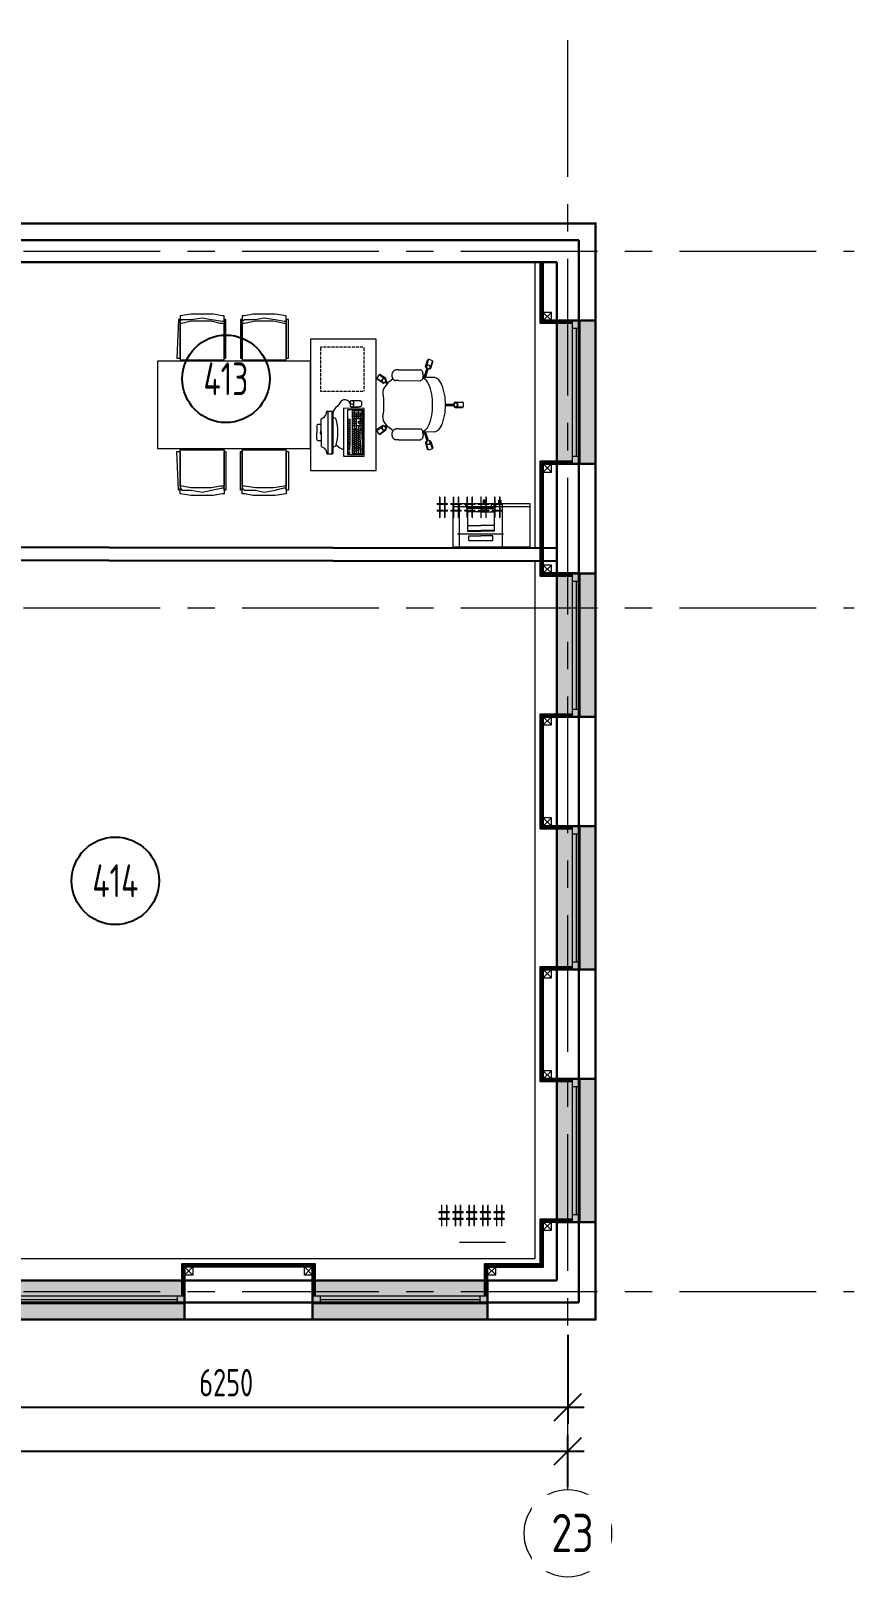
# Model space of a CAD drawing. Header units: millimetres. Extents: x -13407 to 8937287, y -2611 to 109271.
# Drawn here: x 63504 to 71033, y -2611 to 11523 of the extents above; entities that cross this region are included whole.
import ezdxf
from ezdxf import colors
from ezdxf.entities.mleader import LeaderData, LeaderLine
from ezdxf.enums import TextEntityAlignment as Align
from ezdxf.math import Vec2, Vec3

# ---------------------------------------------------------------- set-up
doc = ezdxf.new("R2010")
doc.units = ezdxf.units.MM
doc.linetypes.add('CENTER', pattern=[2, 1.25, -0.25, 0.25, -0.25])
doc.linetypes.add('HIDDEN', pattern=[6, 4, -2])
for name, color, linetype, lineweight in [('_0', 250, 'Continuous', 9), ('_ТХ_мебель передв', 250, 'Continuous', 13), ('_ТХ_обор_комп принт', 30, 'Continuous', 13), ('АР_Маркер экспликации', 239, 'Continuous', 13), ('АР_Навесной фасад', 5, 'Continuous', 5), ('АР_Номер помещения', 1, 'Continuous', 25), ('АР_Окна БЛОК', 250, 'Continuous', 13), ('АР_Оси', 193, 'Continuous', 9), ('АР_Оси размеры', 164, 'Continuous', 9), ('АР_Перегородки газоблок', 165, 'Continuous', 30), ('АР_Подоконники', 163, 'Continuous', 9), ('АР_Помещения_площадь', 19, 'Continuous', 9), ('АР_Сущ Несущая стена', 202, 'Continuous', 30), ('ТХ_ОСНОВНОЙ', 103, 'Continuous', 25)]:
    doc.layers.add(name, color=color, linetype=linetype, lineweight=lineweight)
doc.layers.get('ТХ_ОСНОВНОЙ').off()
doc.styles.add('ISOCPEUR', font='isocpeur.ttf', dxfattribs={"width": 0.7})
doc.styles.get("Standard").update_dxf_attribs({"font": 'arial.ttf'})
doc.styles.add('Архитект', font='isocpeur.ttf', dxfattribs={"width": 0.8, "oblique": 8})
doc.styles.add('ГОСТ 2.304', font='isocpeur.ttf', dxfattribs={"width": 0.7})
doc.dimstyles.new('СПДС', dxfattribs={"dimscale": 100, "dimtxt": 2.5, "dimasz": 2.5, "dimexe": 1.5, "dimexo": 0, "dimgap": 1, "dimtad": 1, "dimdec": 0, "dimrnd": 1, "dimtxsty": 'ГОСТ 2.304', "dimblk": 'OBLIQUE', "dimcen": 2.5, "dimdle": 1.5, "dimadec": 0, "dimazin": 2, "dimtfac": 0.75, "dimtdec": 0, "dimtmove": 1, "dimatfit": 3, "dimfxl": 1, "dimtolj": 1, "dimarcsym": 1})

# ---------------------------------------------------------------- blocks, each defined once
blk = doc.blocks.new('*U58')
at = {"true_color": 0xffffff}
h = blk.add_hatch(color=7, dxfattribs=at)
h.dxf.hatch_style = 1
h.paths.add_polyline_path([(-1600, -140), (0, -140), (0, 220), (-1600, 220)])
at = {"lineweight": 30}
for p, q in [((-1600, -140), (-1600, 220)), ((0, -140), (0, 220))]:
    blk.add_line(p, q, dxfattribs=at)
for p, q in [((0, 220), (-1600, 220)), ((-1600, 70), (0, 70)), ((-1600, 0), (0, 0)), ((-1530, 0), (-1530, 70)), ((-1530, 35), (-70, 35)), ((-70, 0), (-70, 70)), ((-1600, -140), (0, -140)), ((-1600, -140), (-1600, -140)), ((-1600, -140), (-1600, -140)), ((0, -140), (0, -140)), ((0, -140), (0, -140))]:
    blk.add_line(p, q)
blk = doc.blocks.new('*U59')
at = {"true_color": 0xffffff}
h = blk.add_hatch(color=7, dxfattribs=at)
h.dxf.hatch_style = 1
h.paths.add_polyline_path([(-1310, -140), (0, -140), (0, 220), (-1310, 220)])
at = {"lineweight": 30}
for p, q in [((-1310, -140), (-1310, 220)), ((0, -140), (0, 220))]:
    blk.add_line(p, q, dxfattribs=at)
for p, q in [((0, 220), (-1310, 220)), ((-1310, 70), (0, 70)), ((-1310, 0), (0, 0)), ((-1240, 0), (-1240, 70)), ((-1240, 35), (-70, 35)), ((-70, 0), (-70, 70)), ((-1310, -140), (0, -140)), ((-1310, -140), (-1310, -140)), ((-1310, -140), (-1310, -140)), ((0, -140), (0, -140)), ((0, -140), (0, -140))]:
    blk.add_line(p, q)
blk = doc.blocks.new('_Oblique')
at = {"color": 0, "linetype": 'ByBlock', "lineweight": -2}
blk.add_line((-0.5, -0.5), (0.5, 0.5), dxfattribs=at)
blk = doc.blocks.new('*D171')
at = {"layer": 'АР_Оси размеры', "color": 0, "lineweight": -2, "ltscale": 100, "transparency": 16777216}
for p, q in [((68415, -397), (68415, -1209)), ((62165, -636), (62165, -1209)), ((62015, -1059), (68565, -1059))]:
    blk.add_line(p, q, dxfattribs=at)
at = {"layer": 'АР_Оси размеры', "color": 0, "lineweight": -2, "ltscale": 100, "transparency": 16777216, "xscale": 250, "yscale": 250, "zscale": 250, "rotation": 180}
blk.add_blockref('_Oblique', (62165, -1059), dxfattribs=at)
at = {"layer": 'АР_Оси размеры', "color": 0, "lineweight": -2, "ltscale": 100, "transparency": 16777216, "xscale": 250, "yscale": 250, "zscale": 250}
blk.add_blockref('_Oblique', (68415, -1059), dxfattribs=at)
at = {"layer": 'АР_Оси размеры', "color": 0, "ltscale": 100, "transparency": 16777216, "insert": (65290, -834), "char_height": 250, "attachment_point": 5, "style": 'ГОСТ 2.304'}
blk.add_mtext('\\A1;6250', dxfattribs=at)
blk = doc.blocks.new('*D159')
at = {"layer": 'АР_Оси размеры', "color": 0, "lineweight": -2, "ltscale": 100, "transparency": 16777216}
for p, q in [((0, -1786), (0, -1311)), ((68415, -1786), (68415, -1311)), ((-150, -1461), (68565, -1461))]:
    blk.add_line(p, q, dxfattribs=at)
at = {"layer": 'АР_Оси размеры', "color": 0, "lineweight": -2, "ltscale": 100, "transparency": 16777216, "xscale": 250, "yscale": 250, "zscale": 250, "rotation": 180}
blk.add_blockref('_Oblique', (0, -1461), dxfattribs=at)
at = {"layer": 'АР_Оси размеры', "color": 0, "lineweight": -2, "ltscale": 100, "transparency": 16777216, "xscale": 250, "yscale": 250, "zscale": 250}
blk.add_blockref('_Oblique', (68415, -1461), dxfattribs=at)
at = {"layer": 'АР_Оси размеры', "color": 0, "ltscale": 100, "transparency": 16777216, "insert": (34208, -1236), "char_height": 250, "attachment_point": 5, "style": 'ГОСТ 2.304'}
blk.add_mtext('\\A1;68415', dxfattribs=at)
blk = doc.blocks.new('*U46')
at = {"layer": 'АР_Номер помещения', "color": 7}
blk.add_circle((-17070, 588), 400, dxfattribs=at)
at = {"layer": 'АР_Помещения_площадь', "color": 7}
blk.add_line((-13501, -2719), (-13923, -2719), dxfattribs=at)
at = {"color": 7, "style": 'ISOCPEUR', "width": 0.7, "flags": 1}
blk.add_attdef('КАТЕГОРИЯ', (-499, -2092), '', height=250, dxfattribs=at)
at = {"layer": 'АР_Номер помещения', "color": 7, "style": 'ISOCPEUR', "width": 0.7}
blk.add_attdef('НОМЕР_ПОМЕЩЕНИЯ', text='', height=300, dxfattribs=at).set_placement((-17070, 588), align=Align.MIDDLE_CENTER)
at = {"layer": 'АР_Помещения_площадь', "color": 7, "lineweight": 30, "width": 0.7, "flags": 104}
blk.add_attdef('ИМЯ_ПОМЕЩЕНИЯ', text='', height=100, dxfattribs=at).set_placement((158, 1217), align=Align.MIDDLE_CENTER)
at = {"layer": 'АР_Помещения_площадь', "color": 7, "style": 'ISOCPEUR', "width": 0.7}
blk.add_attdef('ПЛОЩАДЬ_ПОМЕЩЕНИЯ', text='', height=200, dxfattribs=at).set_placement((-13496, -2472), align=Align.MIDDLE_RIGHT)
blk = doc.blocks.new('*U26')
at = {"layer": 'АР_Номер помещения', "color": 7}
blk.add_circle((-20955, 1683), 400, dxfattribs=at)
at = {"layer": 'АР_Помещения_площадь', "color": 7}
blk.add_line((-18415, 262), (-18838, 262), dxfattribs=at)
at = {"color": 7, "style": 'ISOCPEUR', "width": 0.7, "flags": 1}
blk.add_attdef('КАТЕГОРИЯ', (-499, -2092), '', height=250, dxfattribs=at)
at = {"layer": 'АР_Номер помещения', "color": 7, "style": 'ISOCPEUR', "width": 0.7}
blk.add_attdef('НОМЕР_ПОМЕЩЕНИЯ', text='', height=300, dxfattribs=at).set_placement((-20955, 1683), align=Align.MIDDLE_CENTER)
at = {"layer": 'АР_Помещения_площадь', "color": 7, "lineweight": 30, "width": 0.7, "flags": 104}
blk.add_attdef('ИМЯ_ПОМЕЩЕНИЯ', text='', height=100, dxfattribs=at).set_placement((158, 1217), align=Align.MIDDLE_CENTER)
at = {"layer": 'АР_Помещения_площадь', "color": 7, "style": 'ISOCPEUR', "width": 0.7}
blk.add_attdef('ПЛОЩАДЬ_ПОМЕЩЕНИЯ', text='', height=200, dxfattribs=at).set_placement((-18410, 508), align=Align.MIDDLE_RIGHT)
blk = doc.blocks.new('A$Ce02d65bd')
at = {"ltscale": 100}
for points in [[(0, 0), (0, 75), (75, 75), (75, 0), (0, 0)], [(0, 0), (75, 75)], [(0, 75), (75, 0)]]:
    blk.add_lwpolyline(points, dxfattribs=at)
blk = doc.blocks.new('стол с тумбой 1200х600')
blk.add_lwpolyline([(-19012, 19801), (-19012, 21001), (-19612, 21001), (-19612, 19801)], close=True)
at = {"linetype": 'HIDDEN', "ltscale": 0.1}
blk.add_lwpolyline([(-19505, 19875), (-19105, 19875), (-19105, 20275), (-19505, 20275)], close=True, dxfattribs=at)
blk = doc.blocks.new('ПК-2')
at = {"extrusion": (6.19742e-05, -0.000470712, 1)}
for p, q in [((7035967, 1186828, 95), (7035877, 1186827, 95)), ((7035877, 1186827, 95), (7035878, 1186571, 95)), ((7035895, 1186827, 95), (7035896, 1186571, 95)), ((7035913, 1186828, 95), (7035914, 1186571, 95)), ((7035931, 1186828, 95), (7035932, 1186571, 95)), ((7035949, 1186828, 95), (7035950, 1186571, 95)), ((7035967, 1186828, 95), (7035968, 1186571, 95)), ((7036008, 1186828, 95), (7035990, 1186828, 95)), ((7036149, 1186443, 95), (7036148, 1186828, 95)), ((7036200, 1186830, 95), (7036150, 1186830, 95)), ((7036158, 1186441, 95), (7036157, 1186830, 95)), ((7036194, 1186441, 95), (7036193, 1186830, 95)), ((7036212, 1186795, 95), (7036202, 1186828, 95)), ((7036253, 1186762, 95), (7036224, 1186780, 95)), ((7036256, 1186513, 95), (7036255, 1186758, 95)), ((7035878, 1186566, 95), (7035878, 1186512, 95)), ((7035896, 1186566, 95), (7035896, 1186512, 95)), ((7035932, 1186567, 95), (7035932, 1186513, 95)), ((7035950, 1186567, 95), (7035950, 1186513, 95)), ((7035968, 1186567, 95), (7035968, 1186513, 95)), ((7036294, 1186692, 95), (7036295, 1186635, 95)), ((7036295, 1186579, 95), (7036295, 1186635, 95)), ((7035878, 1186508, 95), (7035878, 1186436, 95)), ((7035878, 1186436, 95), (7035968, 1186436, 95)), ((7035896, 1186508, 95), (7035896, 1186454, 95)), ((7035914, 1186549, 95), (7035914, 1186531, 95)), ((7035914, 1186508, 95), (7035914, 1186436, 95)), ((7035932, 1186508, 95), (7035932, 1186454, 95)), ((7035950, 1186508, 95), (7035950, 1186436, 95)), ((7035968, 1186508, 95), (7035968, 1186436, 95)), ((7036201, 1186441, 95), (7036151, 1186441, 95)), ((7036213, 1186476, 95), (7036203, 1186443, 95)), ((7036254, 1186509, 95), (7036224, 1186491, 95))]:
    blk.add_line(p, q, dxfattribs=at)
at = {"extrusion": (6.19742e-05, -0.000470712, 1), "elevation": -28}
for points in [[(7035859, 1186850), (7035860, 1186414), (7036049, 1186414), (7036048, 1186850)], [(7035873, 1186837), (7035873, 1186427), (7036013, 1186427), (7036012, 1186837)]]:
    blk.add_lwpolyline(points, close=True, dxfattribs=at)
for points in [[(7035895, 1186802), (7035877, 1186802)], [(7035895, 1186785), (7035877, 1186785)], [(7035895, 1186759), (7035877, 1186759)], [(7035913, 1186785), (7035895, 1186785)], [(7035913, 1186768), (7035895, 1186768)], [(7035913, 1186751), (7035895, 1186751)], [(7035913, 1186734), (7035895, 1186734)], [(7035913, 1186716), (7035895, 1186716)], [(7035913, 1186699), (7035895, 1186699)], [(7035931, 1186797), (7035913, 1186797)], [(7035931, 1186779), (7035913, 1186779)], [(7035931, 1186762), (7035913, 1186762)], [(7035931, 1186745), (7035913, 1186745)], [(7035931, 1186728), (7035913, 1186728)], [(7035931, 1186711), (7035913, 1186711)], [(7035949, 1186802), (7035931, 1186802)], [(7035949, 1186785), (7035931, 1186785)], [(7035949, 1186768), (7035931, 1186768)], [(7035949, 1186751), (7035931, 1186751)], [(7035949, 1186734), (7035931, 1186734)], [(7035949, 1186717), (7035931, 1186717)], [(7035949, 1186699), (7035931, 1186699)], [(7035967, 1186811), (7035949, 1186811)], [(7035967, 1186794), (7035949, 1186794)], [(7035967, 1186776), (7035949, 1186776)], [(7035967, 1186759), (7035949, 1186759)], [(7035967, 1186742), (7035949, 1186742)], [(7035967, 1186725), (7035949, 1186725)], [(7035967, 1186708), (7035949, 1186708)], [(7035990, 1186828), (7035990, 1186811)], [(7036008, 1186811), (7035990, 1186811)], [(7035990, 1186794), (7035990, 1186725)], [(7036008, 1186794), (7035990, 1186794)], [(7036008, 1186777), (7035990, 1186776)], [(7036008, 1186759), (7035990, 1186759)], [(7036008, 1186742), (7035990, 1186742)], [(7036008, 1186725), (7035990, 1186725)], [(7035990, 1186717), (7035990, 1186648)], [(7036008, 1186717), (7035990, 1186717)], [(7036008, 1186700), (7035990, 1186700)], [(7036008, 1186828), (7036008, 1186811)], [(7036008, 1186794), (7036008, 1186725)], [(7036008, 1186717), (7036008, 1186648)], [(7036048, 1186795), (7036093, 1186771), (7036117, 1186752)], [(7035895, 1186640), (7035877, 1186639)], [(7035896, 1186614), (7035878, 1186614)], [(7035896, 1186597), (7035878, 1186597)], [(7035968, 1186571), (7035878, 1186571)], [(7035896, 1186567), (7035878, 1186567)], [(7035913, 1186682), (7035895, 1186682)], [(7035913, 1186665), (7035895, 1186665)], [(7035913, 1186648), (7035895, 1186648)], [(7035913, 1186631), (7035895, 1186631)], [(7035914, 1186614), (7035896, 1186614)], [(7035931, 1186694), (7035913, 1186694)], [(7035931, 1186677), (7035913, 1186677)], [(7035931, 1186660), (7035913, 1186660)], [(7035931, 1186643), (7035913, 1186643)], [(7035932, 1186626), (7035914, 1186626)], [(7035932, 1186608), (7035914, 1186608)], [(7035949, 1186682), (7035931, 1186682)], [(7035949, 1186665), (7035931, 1186665)], [(7035949, 1186648), (7035931, 1186648)], [(7035949, 1186631), (7035931, 1186631)], [(7035950, 1186614), (7035932, 1186614)], [(7035950, 1186597), (7035932, 1186597)], [(7035968, 1186567), (7035932, 1186567)], [(7035967, 1186691), (7035949, 1186691)], [(7035967, 1186674), (7035949, 1186674)], [(7035967, 1186657), (7035949, 1186657)], [(7035967, 1186640), (7035949, 1186640)], [(7035968, 1186623), (7035950, 1186623)], [(7035968, 1186605), (7035950, 1186605)], [(7036008, 1186682), (7035990, 1186682)], [(7036008, 1186665), (7035990, 1186665)], [(7036008, 1186648), (7035990, 1186648)], [(7035990, 1186640), (7035990, 1186571)], [(7036008, 1186640), (7035990, 1186640)], [(7036008, 1186623), (7035990, 1186623)], [(7036008, 1186606), (7035990, 1186605)], [(7036008, 1186588), (7035990, 1186588)], [(7036008, 1186571), (7035990, 1186571)], [(7035990, 1186567), (7035990, 1186513)], [(7036008, 1186567), (7035990, 1186567)], [(7036008, 1186640), (7036008, 1186571)], [(7036008, 1186567), (7036008, 1186513)], [(7035914, 1186549), (7035878, 1186549)], [(7035914, 1186531), (7035878, 1186531)], [(7035896, 1186513), (7035878, 1186513)], [(7035968, 1186508), (7035878, 1186508)], [(7035968, 1186472), (7035878, 1186472)], [(7035968, 1186454), (7035878, 1186454)], [(7035968, 1186490), (7035896, 1186490)], [(7035968, 1186549), (7035932, 1186549)], [(7035968, 1186531), (7035932, 1186531)], [(7035968, 1186513), (7035932, 1186513)], [(7036008, 1186549), (7035990, 1186549)], [(7036008, 1186531), (7035990, 1186531)], [(7036008, 1186513), (7035990, 1186513)], [(7036008, 1186513), (7035990, 1186513)], [(7035990, 1186372), (7035957, 1186372)]]:
    blk.add_lwpolyline(points, dxfattribs=at)
for points in [[(7035990, 1186372, 0.397637), (7036050, 1186338, 0.110351), (7036067, 1186345, 0.08312), (7036080, 1186362, 0.014729), (7036105, 1186395, 0.170175), (7036149, 1186454, -0.037673)], [(7035968, 1186399, 0.114539), (7035964, 1186398, 0.103755), (7035960, 1186395, 0.091433), (7035958, 1186390, 0.084292), (7035957, 1186385), (7035957, 1186358, 0.084292), (7035958, 1186353, 0.091433), (7035960, 1186349, 0.103755), (7035964, 1186346, 0.114539), (7035968, 1186345, 0.114539)]]:
    blk.add_lwpolyline(points, format="xyb", dxfattribs=at)
blk.add_lwpolyline([(7035882, 1186385), (7035882, 1186358, 0.19919), (7035884, 1186354, 0.098412), (7035891, 1186348, 0.055653), (7035901, 1186346, 0.042416), (7035915, 1186345), (7035979, 1186345, 0.114539), (7035983, 1186346, 0.103755), (7035987, 1186349, 0.091433), (7035989, 1186353, 0.084292), (7035990, 1186358), (7035990, 1186385, 0.084292), (7035989, 1186390, 0.091433), (7035986, 1186395, 0.103755), (7035983, 1186398, 0.114539), (7035978, 1186399), (7035914, 1186399, 0.042416), (7035901, 1186397, 0.055653), (7035891, 1186395, 0.098412), (7035884, 1186389, 0.19919)], format="xyb", close=True, dxfattribs=at)
at = {"extrusion": (6.19742e-05, -0.000470712, 1)}
for centre, radius, start, end in [((7036579, 1186631, -28), 477, 165.3648, 179.8791), ((7036134, 1186746, -28), 18, 82.9331, 161.3058), ((7036116, 1186601, -28), 164, 78.7654, 82.9331), ((7036150, 1186828, -28), 1.8, 90.1091, 180.1091), ((7036200, 1186828, -28), 1.8, 0.1091, 90.1091), ((7036238, 1186803, -28), 27, 197.1145, 238.1415), ((7036251, 1186758, -28), 4.5, 0.1091, 59.6301), ((7036293, 1186966, -28), 256, 261.5096, 266.4787), ((7036276, 1186692, -28), 18, 0.1091, 86.4787), ((7036579, 1186635, -28), 477, 180.3391, 194.8534), ((7036229, 1186635, -28), 33.8, 322.7271, 37.4911), ((7036295, 1186305, -28), 256, 93.7395, 98.7086), ((7036277, 1186579, -28), 18, 273.7395, 0.1091), ((7036135, 1186519, -28), 18, 198.9124, 277.2851), ((7036116, 1186664, -28), 164, 277.2851, 281.4528), ((7036151, 1186443, -28), 1.8, 180.1091, 270.1091), ((7036201, 1186443, -28), 1.8, 270.1091, 0.1091), ((7036239, 1186468, -28), 27, 122.0766, 163.1037), ((7036251, 1186513, -28), 4.5, 300.5881, 0.1091)]:
    blk.add_arc(centre, radius, start, end, dxfattribs=at)
blk = doc.blocks.new('СК33 790х830')
for p, q in [((-25, 659), (-25, 719)), ((-20, 729), (20, 729)), ((-20, 729), (-20, 649)), ((20, 729), (20, 649)), ((25, 659), (25, 719)), ((-20, 649), (-16, 649)), ((-7, 568), (-7, 642)), ((-2, 649), (2, 649)), ((7, 568), (6, 642)), ((15, 649), (20, 649)), ((-403, 450), (-416, 412)), ((-403, 450), (-327, 426)), ((-335, 434), (-392, 452)), ((-327, 426), (-328, 422)), ((-249, 472), (-250, 402)), ((248, 472), (249, 380)), ((403, 450), (326, 426)), ((326, 426), (328, 422)), ((334, 434), (392, 452)), ((403, 450), (415, 412)), ((-416, 412), (-339, 388)), ((-350, 386), (-408, 405)), ((-338, 392), (-339, 388)), ((-333, 409), (-334, 405)), ((-250, 372), (-329, 399)), ((-250, 387), (-325, 410)), ((-319, 344), (-320, 340)), ((-320, 140), (-320, 340)), ((-316, 349), (-319, 344)), ((-312, 353), (-316, 349)), ((-306, 357), (-312, 353)), ((-298, 360), (-306, 357)), ((-290, 362), (-298, 360)), ((-290, 362), (-289, 362)), ((-280, 363), (-289, 362)), ((-280, 363), (-279, 363)), ((-270, 364), (-279, 363)), ((-270, 364), (-261, 363)), ((-261, 363), (-261, 363)), ((-261, 363), (-252, 362)), ((-252, 362), (-251, 362)), ((-251, 362), (-243, 360)), ((-250, 402), (-250, 398)), ((-250, 398), (-250, 380)), ((-250, 380), (-250, 370)), ((-250, 370), (-250, 362)), ((-243, 360), (-235, 357)), ((-235, 357), (-229, 353)), ((-229, 353), (-224, 349)), ((-224, 349), (-222, 344)), ((-222, 344), (-220, 340)), ((-221, 140), (-220, 340)), ((221, 344), (220, 340)), ((220, 140), (220, 340)), ((224, 349), (221, 344)), ((228, 353), (224, 349)), ((234, 357), (228, 353)), ((242, 360), (234, 357)), ((250, 362), (242, 360)), ((249, 387), (324, 410)), ((249, 372), (328, 399)), ((249, 380), (249, 370)), ((249, 370), (249, 362)), ((250, 362), (251, 362)), ((260, 363), (251, 362)), ((260, 363), (261, 363)), ((270, 364), (261, 363)), ((270, 364), (279, 363)), ((279, 363), (279, 363)), ((279, 363), (288, 362)), ((288, 362), (289, 362)), ((289, 362), (297, 360)), ((297, 360), (305, 357)), ((305, 357), (311, 353)), ((311, 353), (316, 349)), ((316, 349), (318, 344)), ((318, 344), (319, 340)), ((320, 140), (320, 340)), ((332, 409), (333, 405)), ((337, 392), (338, 388)), ((415, 412), (338, 388)), ((350, 386), (407, 405)), ((-320, 140), (-320, 131)), ((-320, 131), (-320, 123)), ((-320, 123), (-320, 115)), ((-319, 109), (-320, 115)), ((-318, 106), (-319, 109)), ((-315, 100), (-318, 106)), ((-311, 95), (-315, 100)), ((-305, 90), (-311, 95)), ((-303, 89), (-305, 90)), ((-296, 85), (-303, 89)), ((-293, 84), (-296, 85)), ((-290, 83), (-293, 84)), ((-284, 81), (-290, 83)), ((-281, 81), (-284, 81)), ((-278, 81), (-281, 81)), ((-274, 80), (-278, 81)), ((-277, -38), (-230, 27)), ((-240, 22), (-275, -27)), ((-270, 80), (-274, 80)), ((-267, 80), (-270, 80)), ((-263, 81), (-267, 80)), ((-260, 81), (-263, 81)), ((-257, 81), (-260, 81)), ((-257, 81), (-251, 83)), ((-248, 84), (-251, 83)), ((-245, 85), (-248, 84)), ((-245, 85), (-238, 89)), ((-245, -61), (-198, 4)), ((-236, 90), (-238, 89)), ((-237, 89), (-225, 73)), ((-236, 90), (-230, 95)), ((-230, 95), (-226, 100)), ((-230, 27), (-227, 25)), ((-226, 100), (-223, 106)), ((-225, 73), (-202, 42)), ((-222, 109), (-223, 106)), ((-222, 109), (-221, 115)), ((-221, 140), (-221, 131)), ((-221, 131), (-221, 123)), ((-221, 123), (-221, 115)), ((-221, 115), (-221, 115)), ((-216, 17), (-212, 14)), ((-202, 42), (-215, 25)), ((-192, 34), (-205, 17)), ((-202, 42), (-201, 40)), ((-201, 40), (-181, 26)), ((-201, 6), (-198, 4)), ((-181, 26), (-161, 10)), ((-161, 10), (-158, 8)), ((-158, 8), (-155, 7)), ((-155, 7), (-140, -1)), ((-56, 0), (56, 0)), ((55, 0), (99, -4)), ((155, 7), (139, -1)), ((155, 7), (158, 8)), ((158, 8), (160, 10)), ((174, 21), (160, 10)), ((180, 26), (174, 21)), ((200, 40), (180, 26)), ((187, 30), (196, 17)), ((192, 6), (189, 4)), ((236, -61), (189, 4)), ((197, 38), (206, 25)), ((200, 40), (201, 42)), ((217, 63), (201, 42)), ((207, 17), (204, 14)), ((225, 73), (217, 63)), ((221, 27), (218, 25)), ((220, 140), (220, 131)), ((220, 131), (220, 123)), ((220, 123), (220, 115)), ((220, 115), (220, 113)), ((221, 109), (220, 113)), ((222, 106), (221, 109)), ((268, -38), (221, 27)), ((225, 100), (222, 106)), ((229, 95), (225, 100)), ((237, 89), (225, 73)), ((235, 90), (229, 95)), ((231, 22), (267, -27)), ((237, 89), (235, 90)), ((244, 85), (237, 89)), ((247, 84), (244, 85)), ((250, 83), (247, 84)), ((256, 81), (250, 83)), ((259, 81), (256, 81)), ((262, 81), (259, 81)), ((266, 80), (262, 81)), ((270, 80), (266, 80)), ((273, 80), (270, 80)), ((277, 81), (273, 80)), ((280, 81), (277, 81)), ((283, 81), (280, 81)), ((283, 81), (289, 83)), ((292, 84), (289, 83)), ((295, 85), (292, 84)), ((295, 85), (302, 89)), ((304, 90), (302, 89)), ((304, 90), (310, 95)), ((310, 95), (314, 100)), ((314, 100), (317, 106)), ((318, 109), (317, 106)), ((318, 109), (319, 115)), ((319, 140), (319, 131)), ((319, 131), (319, 123)), ((319, 123), (319, 115)), ((319, 115), (319, 115)), ((-277, -38), (-245, -61)), ((-200, -7), (-235, -56)), ((-140, -1), (-125, -4)), ((-125, -4), (-110, -5)), ((-110, -5), (-99, -4)), ((-99, -4), (-55, 0)), ((111, -5), (99, -4)), ((111, -5), (125, -4)), ((125, -4), (139, -1)), ((191, -7), (226, -56)), ((268, -38), (236, -61))]:
    blk.add_line(p, q)
for centre in [(0, 661), (-345, 411), (344, 411), (-221, 6), (212, 6)]:
    blk.add_circle(centre, 20)
for centre, radius, start, end in [((-20, 719), 5, 90, 180), ((20, 719), 5, 0, 90), ((-15, 128), 440, 88.0553, 113.9054), ((-20, 659), 5, 180, 270), ((0, 661), 17, 279.4623, 260.5377), ((14, 128), 440, 66.0946, 91.9447), ((20, 659), 5, 270, 0), ((-394, 447), 5, 72.3275, 162.3275), ((-345, 411), 17, 351.7899, 332.8652), ((-337, 429), 5, 342.3275, 72.3275), ((-152, 436), 103, 113.6677, 159.763), ((-15, 10), 440, 88.0553, 113.9054), ((14, 10), 440, 66.0946, 91.9447), ((151, 436), 103, 20.237, 66.3323), ((344, 411), 17, 207.1348, 188.2101), ((336, 429), 5, 107.6725, 197.6725), ((393, 447), 5, 17.6725, 107.6725), ((-406, 409), 5, 162.3275, 252.3275), ((-349, 391), 5, 252.3275, 342.3275), ((-152, 318), 103, 113.6677, 155.3986), ((151, 318), 103, 24.6014, 66.3323), ((348, 391), 5, 197.6725, 287.6725), ((405, 409), 5, 287.6725, 17.6725), ((-236, 19), 5, 54, 144), ((-221, 6), 17, 63.4623, 44.5377), ((212, 6), 17, 135.4623, 116.5377), ((227, 19), 5, 36, 126), ((-271, -30), 5, 144, 234), ((-239, -53), 5, 234, 324), ((-204, -4), 5, 324, 54), ((195, -4), 5, 126, 216), ((230, -53), 5, 216, 306), ((263, -30), 5, 306, 36)]:
    blk.add_arc(centre, radius, start, end)
blk = doc.blocks.new('Стол приставной с 4 стульями')
at = {"layer": '_ТХ_мебель передв'}
for points in [[(281712, -145870), (281712, -144472), (280913, -144472), (280913, -145870)], [(280553, -144678), (280531, -144694), (280531, -144779), (280515, -144880), (280531, -144964), (280553, -145065), (280553, -145081), (280500, -145081), (280500, -145065), (280484, -144980), (280484, -144880), (280484, -144779), (280500, -144678)], [(280568, -144678), (280531, -144678), (280531, -144663), (280886, -144647), (280886, -144678)], [(280886, -144647), (280886, -144678), (280568, -144678), (280531, -144678), (280531, -144663)], [(280568, -145081), (280568, -145044), (280553, -144964), (280553, -144880), (280553, -144779), (280568, -144694), (280568, -144678), (280902, -144678), (280902, -145081)], [(280902, -144678), (280902, -145081), (280568, -145081), (280568, -145044), (280553, -144964), (280553, -144880), (280553, -144779), (280568, -144694), (280568, -144678)], [(282056, -145081), (282056, -145044), (282077, -144964), (282077, -144880), (282077, -144779), (282056, -144694), (282056, -144678), (281723, -144678), (281723, -145081)], [(281723, -144678), (281723, -145081), (282056, -145081), (282056, -145044), (282077, -144964), (282077, -144880), (282077, -144779), (282056, -144694), (282056, -144678)], [(282056, -144678), (282093, -144678), (282093, -144663), (281738, -144647), (281738, -144678)], [(281738, -144647), (281738, -144678), (282056, -144678), (282093, -144678), (282093, -144663)], [(282093, -144779), (282109, -144880), (282093, -144964), (282077, -145065), (282077, -145081), (282093, -145081), (282125, -145081), (282125, -145065), (282141, -144980), (282141, -144880), (282141, -144779), (282125, -144678), (282077, -144678), (282093, -144694)], [(282077, -144678), (282093, -144694), (282093, -144779), (282109, -144880), (282093, -144964), (282077, -145065), (282077, -145081), (282125, -145081), (282125, -145065), (282141, -144980), (282141, -144880), (282141, -144779), (282125, -144678)], [(280531, -145097), (280531, -145081), (280553, -145081), (280886, -145081), (280886, -145097)], [(280886, -145081), (280886, -145097), (280531, -145097), (280531, -145081), (280553, -145081)], [(282093, -145097), (282093, -145081), (282077, -145081), (281738, -145081), (281738, -145097)], [(281738, -145081), (281738, -145097), (282093, -145097), (282093, -145081), (282077, -145081)], [(280531, -145367), (280515, -145446), (280531, -145547), (280553, -145631), (280553, -145647), (280531, -145647), (280500, -145647), (280484, -145547), (280484, -145446), (280484, -145346), (280500, -145266), (280500, -145245), (280553, -145245), (280531, -145266)], [(280553, -145245), (280531, -145266), (280531, -145367), (280515, -145446), (280531, -145547), (280553, -145631), (280553, -145647), (280500, -145647), (280484, -145547), (280484, -145446), (280484, -145346), (280500, -145266), (280500, -145245)], [(280568, -145245), (280531, -145245), (280531, -145229), (280886, -145229), (280886, -145245)], [(280886, -145229), (280886, -145245), (280568, -145245), (280531, -145245), (280531, -145229)], [(280568, -145647), (280568, -145631), (280553, -145531), (280553, -145446), (280553, -145367), (280568, -145266), (280568, -145245), (280902, -145245), (280902, -145647)], [(280902, -145245), (280902, -145647), (280568, -145647), (280568, -145631), (280553, -145531), (280553, -145446), (280553, -145367), (280568, -145266), (280568, -145245)], [(282056, -145647), (282056, -145631), (282077, -145531), (282077, -145446), (282077, -145367), (282056, -145266), (282056, -145245), (281723, -145245), (281723, -145647)], [(281723, -145245), (281723, -145647), (282056, -145647), (282056, -145631), (282077, -145531), (282077, -145446), (282077, -145367), (282056, -145266), (282056, -145245)], [(282056, -145245), (282093, -145245), (282093, -145229), (281738, -145229), (281738, -145245)], [(281738, -145229), (281738, -145245), (282056, -145245), (282093, -145245), (282093, -145229)], [(282093, -145367), (282109, -145446), (282093, -145547), (282077, -145631), (282077, -145647), (282093, -145647), (282125, -145647), (282141, -145547), (282141, -145446), (282141, -145346), (282125, -145266), (282125, -145245), (282077, -145245), (282093, -145266)], [(282077, -145245), (282093, -145266), (282093, -145367), (282109, -145446), (282093, -145547), (282077, -145631), (282077, -145647), (282125, -145647), (282141, -145547), (282141, -145446), (282141, -145346), (282125, -145266), (282125, -145245)], [(280531, -145668), (280531, -145647), (280553, -145647), (280886, -145647), (280886, -145668)], [(280886, -145647), (280886, -145668), (280531, -145668), (280531, -145647), (280553, -145647)], [(282093, -145668), (282093, -145647), (282077, -145647), (281738, -145647), (281738, -145668)], [(281738, -145647), (281738, -145668), (282093, -145668), (282093, -145647), (282077, -145647)]]:
    blk.add_lwpolyline(points, close=True, dxfattribs=at)
for points in [[(280531, -144779), (280515, -144880), (280531, -144964), (280553, -145065), (280553, -145081), (280531, -145081), (280500, -145081), (280500, -145065), (280484, -144980), (280484, -144880), (280484, -144779), (280500, -144678), (280553, -144678), (280531, -144694)], [(280531, -144694), (280531, -144779)]]:
    blk.add_lwpolyline(points, dxfattribs=at)
blk = doc.blocks.new('тумба 700х400')
at = {"extrusion": (-6.19742e-05, 0.000470712, 1)}
blk.add_line((619, 27308, 0), (619, 26608, -1), dxfattribs=at)
blk.add_line((619, 26959, 0), (591, 26958, 0))
at = {"elevation": 0}
blk.add_lwpolyline([(591, 26608), (991, 26608), (991, 27308), (591, 27308)], close=True, dxfattribs=at)
at = {"extrusion": (-6.19742e-05, 0.000470712, 1), "elevation": 13}
for points in [[(591, 27035), (591, 27019), (562, 27019), (562, 27035)], [(591, 26873), (591, 26890), (562, 26890), (562, 26873)]]:
    blk.add_lwpolyline(points, close=True, dxfattribs=at)
blk = doc.blocks.new('МФУ1')
at = {"extrusion": (-6.19742e-05, -0.000470712, 1)}
for p, q in [((7057681, 1166365, 0), (7057681, 1165975, 0)), ((7058081, 1166365, 0), (7057681, 1166365, 0)), ((7058081, 1165975, 0), (7058081, 1166365, 0)), ((7057742, 1166060, 0), (7057742, 1166280, 0)), ((7057742, 1166280, 0), (7057786, 1166280, 0)), ((7057786, 1166280, 0), (7057786, 1166170, 0)), ((7058003, 1166291, 0), (7057827, 1166291, 0)), ((7057827, 1166291, 0), (7057827, 1166170, 0)), ((7057830, 1166291, 0), (7057830, 1166170, 0)), ((7057835, 1166291, 0), (7057835, 1166170, 0)), ((7057879, 1166291, 0), (7057879, 1166170, 0)), ((7058003, 1166170, 0), (7058003, 1166291, 0)), ((7058036, 1166170, 0), (7058036, 1166293, 0)), ((7058038, 1166170, 0), (7058038, 1166293, 0)), ((7058049, 1166170, 0), (7058049, 1166284, 0)), ((7057786, 1166060, 0), (7057786, 1166170, 0)), ((7057827, 1166049, 0), (7057827, 1166170, 0)), ((7057830, 1166049, 0), (7057830, 1166170, 0)), ((7057835, 1166049, 0), (7057835, 1166170, 0)), ((7057879, 1166049, 0), (7057879, 1166170, 0)), ((7058003, 1166170, 0), (7058003, 1166049, 0)), ((7058036, 1166170, 0), (7058036, 1166047, 0)), ((7058038, 1166170, 0), (7058038, 1166047, 0)), ((7058049, 1166170, 0), (7058049, 1166170, 0)), ((7058049, 1166170, 0), (7058049, 1166056, 0)), ((7057681, 1165975, 0), (7058081, 1165975, 0)), ((7057742, 1166060, 0), (7057786, 1166060, 0)), ((7058003, 1166049, 0), (7057827, 1166049, 0))]:
    blk.add_line(p, q, dxfattribs=at)
for centre, radius, start, end in [((7058064, 1166270, -986), 36, 62.5085, 142.073), ((7058064, 1166268, -986), 35.8, 62.3607, 136.4153), ((7058070, 1166257, -986), 33.6, 71.1864, 127.7559), ((7058064, 1166069, -986), 36, 217.927, 297.4915), ((7058064, 1166071, -986), 35.8, 223.6554, 297.5943), ((7058070, 1166082, -986), 33.6, 232.2441, 288.8136)]:
    blk.add_arc(centre, radius, start, end, dxfattribs=at)

msp = doc.modelspace()

# ---------------------------------------------------------------- linework, layer by layer
for points in [[(68455.3, 8850), (68164.6, 8850), (68164.6, 9410)], [(68455.3, 8862.5), (68177.1, 8862.5), (68177.1, 9410)], [(68501, 8875), (68189.6, 8875), (68189.6, 9410)], [(68455.3, 6540), (68164.6, 6540), (68164.6, 7590), (68455.3, 7590)], [(68455.3, 6552.5), (68177.1, 6552.5), (68177.1, 7577.5), (68455.3, 7577.5)], [(68501, 6565), (68189.6, 6565), (68189.6, 7565), (68567.5, 7565)], [(68455.3, 4228), (68164.6, 4228), (68164.6, 5278), (68455.3, 5278)], [(68455.3, 4240.5), (68177.1, 4240.5), (68177.1, 5265.5), (68455.3, 5265.5)], [(68501, 4253), (68189.6, 4253), (68189.6, 5253), (68567.5, 5253)], [(68455, 1918), (68164.3, 1918), (68164.3, 2968), (68455, 2968)], [(68455, 1930.5), (68176.8, 1930.5), (68176.8, 2955.5), (68455, 2955.5)], [(68500.6, 1943), (68189.3, 1943), (68189.3, 2943), (68567.1, 2943)], [(67655, -40), (67655, 250.8), (68164.3, 250.8), (68164.3, 660), (68455, 660)], [(67667.5, -40), (67667.5, 238.3), (68176.8, 238.3), (68176.8, 647.5), (68455, 647.5)], [(67680, -39.9), (67680, 225.8), (68189.3, 225.8), (68189.3, 635), (68455, 635)], [(66105, -40), (66105, 249.2), (64885, 249.2), (64885, -40)], [(66092.5, -40), (66092.5, 236.7), (64897.5, 236.7), (64897.5, -40)], [(66080, -20.3), (66080, 224.2), (64910, 224.2), (64910, 17.2)]]:
    msp.add_lwpolyline(points)
at = {"layer": 'АР_Навесной фасад', "ltscale": 100}
for p, q in [((62315, 9760), (68665.4, 9760)), ((62325, 9770), (68675.4, 9770))]:
    msp.add_line(p, q, dxfattribs=at)
at = {"layer": 'АР_Навесной фасад', "color": 18, "ltscale": 100, "true_color": 0x000000}
for points in [[(68665, -250), (68665.4, 9760)], [(68675, -260), (68675.4, 9770)], [(55255, -260), (68675, -260)], [(55265, -250), (68665, -250)]]:
    msp.add_lwpolyline(points, dxfattribs=at)
at = {"layer": 'АР_Оси', "linetype": 'CENTER', "ltscale": 1000}
for p, q in [((68415, -1811.3), (68415, 32496.2)), ((-12563.8, 9510), (71033.4, 9510)), ((-12563.8, 6250), (71033.4, 6250)), ((-12563.8, 0), (71033.4, 0))]:
    msp.add_line(p, q, dxfattribs=at)
at = {"layer": 'АР_Оси', "ltscale": 0.5}
msp.add_circle((68415, -2211.3), 400, dxfattribs=at)
at = {"layer": 'АР_Перегородки газоблок', "ltscale": 100}
for points in [[(62165, 6803.8), (68315, 6794.6)], [(68315, 6674.6), (62165, 6683.8)]]:
    msp.add_lwpolyline(points, dxfattribs=at)
at = {"layer": 'АР_Подоконники', "ltscale": 100}
for p, q in [((68115, 6794.9), (68115, 9410)), ((68115, 300), (68115, 6674.9)), ((58841.7, 300.1), (68115, 300))]:
    msp.add_line(p, q, dxfattribs=at)
at = {"layer": 'АР_Сущ Несущая стена', "ltscale": 100}
for p, q in [((62165, 9610), (68515, 9610)), ((68515, -100), (68515, 9610)), ((62165, 9410), (68315, 9410)), ((68315, 100), (68315, 9410)), ((55615, 100), (68315, 100)), ((55415, -100), (68515, -100))]:
    msp.add_line(p, q, dxfattribs=at)

# ---------------------------------------------------------------- block references
at = {"layer": '_0', "color": 1, "lineweight": -3, "ltscale": 500, "xscale": -1}
for p, rotation in [((68189.6, 8875), 270), ((68189.6, 7490), 270), ((68189.6, 6565), 270), ((68189.6, 5178), 270), ((68189.6, 4253), 270), ((68189.3, 2868), 270), ((68189.3, 1943), 270), ((68189.3, 560), 270), ((67680, 225.8), 180)]:
    msp.add_blockref('A$Ce02d65bd', p, dxfattribs=dict(at, rotation=rotation))
at = {"layer": '_0', "color": 1, "lineweight": -3, "ltscale": 500, "rotation": 180}
for p in [(64985, 224.2), (66080, 224.2)]:
    msp.add_blockref('A$Ce02d65bd', p, dxfattribs=at)
at = {"layer": '_ТХ_мебель передв'}
for name, p, rotation in [('стол с тумбой 1200х600', (47048.3, 28505.9), 180), ('СК33 790х830', (66727.5, 8104.8), 269.9999999999999)]:
    msp.add_blockref(name, p, dxfattribs=dict(at, rotation=rotation))
at = {"layer": '_ТХ_мебель передв', "xscale": -1, "rotation": 90}
msp.add_blockref('тумба 700х400', (94674.7, 7794.4, -0.2), dxfattribs=at)
at = {"layer": '_ТХ_обор_комп принт', "rotation": 179.8909180547823}
msp.add_blockref('ПК-2', (7104659.1, 1181089.2, -95), dxfattribs=at)
at = {"layer": '_ТХ_обор_комп принт', "xscale": -1, "rotation": 270}
msp.add_blockref('МФУ1', (-1098551.2, -7050877.7, 0.2), dxfattribs=at)
at = {"layer": 'АР_Маркер экспликации', "color": 7}
ref = msp.add_blockref('*U26', (86242.8, 6659.2), dxfattribs=at)
ref.add_attrib('НОМЕР_ПОМЕЩЕНИЯ', '413', dxfattribs={"layer": 'АР_Номер помещения', "color": 7, "height": 300, "style": 'ISOCPEUR', "width": 0.7}).set_placement((65287.3, 8342.5), align=Align.MIDDLE_CENTER)
ref.add_attrib('ПЛОЩАДЬ_ПОМЕЩЕНИЯ', '#####', dxfattribs={"layer": 'АР_Помещения_площадь', "color": 7, "height": 200, "style": 'ISOCPEUR', "width": 0.7}).set_placement((67832.4, 7167.4), align=Align.MIDDLE_RIGHT)
ref = msp.add_blockref('*U46', (81345.8, 3165.6), dxfattribs=at)
ref.add_attrib('НОМЕР_ПОМЕЩЕНИЯ', '414', dxfattribs={"layer": 'АР_Номер помещения', "color": 7, "height": 300, "style": 'ISOCPEUR', "width": 0.7}).set_placement((64276.2, 3754), align=Align.MIDDLE_CENTER)
ref.add_attrib('ПЛОЩАДЬ_ПОМЕЩЕНИЯ', '#####', dxfattribs={"layer": 'АР_Помещения_площадь', "color": 7, "height": 200, "style": 'ISOCPEUR', "width": 0.7}).set_placement((67849.9, 693.2), align=Align.MIDDLE_RIGHT)
at = {"layer": 'АР_Окна БЛОК', "rotation": 270}
for p in [(68455.3, 7565), (68455.3, 5253), (68455.3, 2943), (68455.3, 633)]:
    msp.add_blockref('*U59', p, dxfattribs=at)
at = {"layer": 'АР_Окна БЛОК', "xscale": -1, "rotation": 180}
for p in [(64910, -40), (67680, -40)]:
    msp.add_blockref('*U58', p, dxfattribs=at)
at = {"layer": 'ТХ_ОСНОВНОЙ', "rotation": 90}
msp.add_blockref('Стол приставной с 4 стульями', (-79809.3, -273207.5), dxfattribs=at)

# ---------------------------------------------------------------- dimensions: what is measured, and where the dimension line sits
at = {"layer": 'АР_Оси размеры', "ltscale": 100}
for base, p1, p2, picture, middle in [((68415, -1058.6), (62165, -636.5), (68415, -397.1), '*D171', (65290, -833.6)), ((68415, -1460.7), (0, -1786.3), (68415, -1786.3), '*D159', (34207.5, -1235.7))]:
    dim = msp.add_linear_dim(base=base, p1=p1, p2=p2, dimstyle='СПДС', dxfattribs=at)
    dim.commit()
    dim.dimension.update_dxf_attribs({"geometry": picture, "text_midpoint": middle})

# ---------------------------------------------------------------- leaders
ml = msp.add_multileader_mtext('Standard')
ml.set_content('Подиум h150мм', color=256, style='Архитект')
ml.set_leader_properties()
ml.build(insert=Vec2(0, 0))
ml.multileader.update_dxf_attribs({"text_left_attachment_type": 6, "text_right_attachment_type": 6, "dogleg_length": 100, "arrow_head_size": 250})
ctx = ml.context
ctx.base_point, ctx.char_height, ctx.arrow_head_size, ctx.landing_gap_size, ctx.plane_origin = Vec3(61225.2, 4001.7), 250, 250, 25, Vec3(62335.1, 3222.3)
ctx.left_attachment, ctx.right_attachment = 6, 6
notes = []
notes.append((ctx, [(0, (1, 1, 0), (61125.2, 4001.7), (1, 0), 100, [(0, [(60234.7, 3146.7)], 256, [])])]))
ctx.mtext.insert, ctx.mtext.width, ctx.mtext.flow_direction = Vec3(61250.2, 4326.7), 3119.834, 5
for ctx, leaders in notes:
    for number, flags, end, landing, length, lines in leaders:
        leader = LeaderData()
        leader.index, (leader.has_last_leader_line, leader.has_dogleg_vector, leader.attachment_direction) = number, flags
        leader.last_leader_point, leader.dogleg_vector, leader.dogleg_length = Vec3(end), Vec3(landing), length
        for number, points, colour, breaks in lines:
            line = LeaderLine()
            line.index, line.vertices, line.color, line.breaks = number, Vec3.list(points), colors.encode_raw_color(colour), breaks
            leader.lines.append(line)
        ctx.leaders.append(leader)

# ---------------------------------------------------------------- next in the draw order: texts
at = {"layer": 'АР_Оси', "insert": (68263.6, -2033.5), "char_height": 350, "width": 370.762, "attachment_point": 1, "line_spacing_factor": 1.149209, "style": 'ГОСТ 2.304', "bg_fill": 2}
msp.add_mtext('{\\W0.8;23}', dxfattribs=at)

doc.saveas('drawing.dxf')
